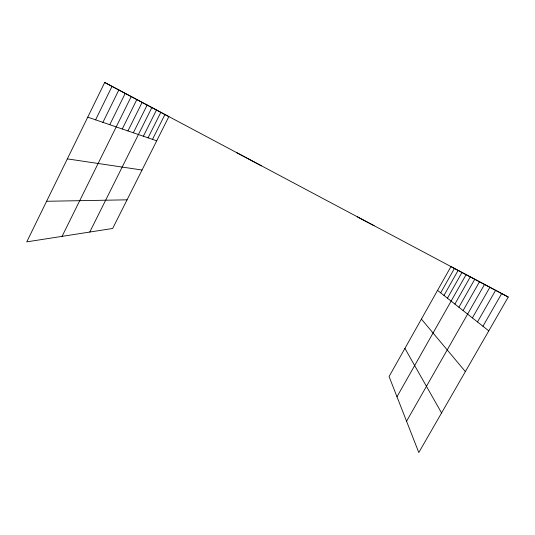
<?xml version="1.0" encoding="UTF-8"?>
<svg xmlns="http://www.w3.org/2000/svg" width="535" height="535" viewBox="0 0 535 535"><rect width="100%" height="100%" fill="white"/><g stroke="black" fill="none" stroke-linecap="round" stroke-linejoin="round"><path stroke-width="0.8" d="M104.72 82.47L26.75 241.867L112.671 228.478L168.866 116.63L104.72 82.47L508.25 297.032L418.798 452.53L389.079 376.54L450.931 266.604L508.25 297.032M95.591 119.84L112.022 86.362M102.914 122.348L118.837 89.994M109.775 124.702L125.223 93.391M62.067 236.363L131.209 96.581M122.254 128.988L136.84 99.577M127.952 130.941L142.136 102.399M133.329 132.787L147.138 105.061M89.766 232.05L151.86 107.575M143.367 136.231L156.467 110.029M148.055 137.843L160.821 112.35M152.495 139.368L164.947 114.543M440.68 292.846L454.422 268.456M443.97 295.447L458.1 270.409M447.447 298.196L461.979 272.475M396.983 396.749L466.085 274.649M454.89 304.074L470.305 276.889M458.883 307.23L474.766 279.257M463.109 310.574L479.5 281.771M406.553 421.232L484.529 284.439M472.392 317.91L489.886 287.282M477.494 321.943L495.597 290.318M482.944 326.25L501.71 293.561M46.605 201.28L127.062 199.829M67.343 158.882L142.036 170.023M87.76 117.152L156.715 140.812M357.36 216.856L374.085 225.696M236.885 152.749L261.461 165.863M437.556 290.378L488.783 330.864M421.399 319.094L465.363 371.578M404.915 348.385L441.569 412.94"/></g></svg>
